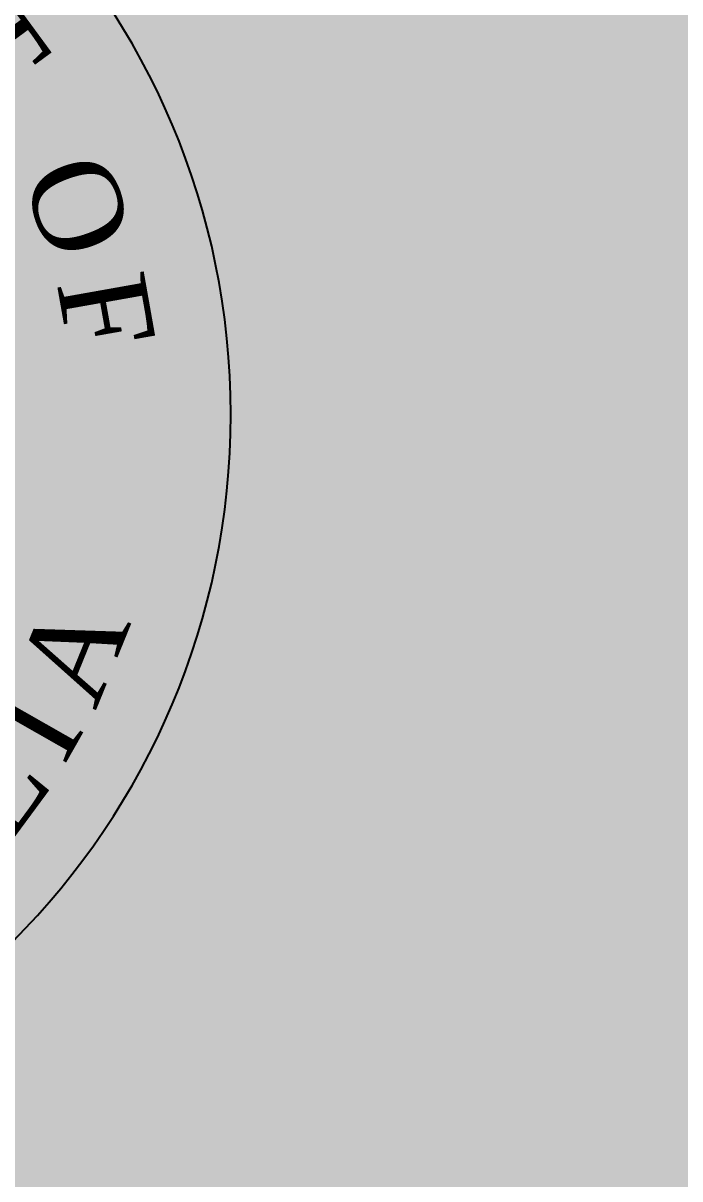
# Model space of a CAD drawing. Header units: millimetres. Extents: x 0 to 900, y 0 to 1200.
# Drawn here: x 158.4 to 211.4, y 1023.3 to 1116.5 of the extents above; entities that cross this region are included whole.
import ezdxf

# ---------------------------------------------------------------- set-up
doc = ezdxf.new("R2010")
doc.units = ezdxf.units.MM
doc.layers.add('GSCOLORFILL', color=3, linetype='Continuous', lineweight=0)
doc.layers.add('L18', color=4, linetype='Continuous')
doc.layers.add('Layer 1', color=1, linetype='Continuous')
doc.layers.add('YELLOW', color=7, linetype='Continuous', true_color=0xfedb00)
doc.styles.add('Style 33', font='times.ttf', dxfattribs={"width": 0.999999, "height": 1.659959})
doc.styles.add('Style 34', font='times.ttf', dxfattribs={"width": 0.999999, "height": 1.659959})
doc.styles.add('Style 35', font='times.ttf', dxfattribs={"width": 0.999999, "height": 1.659959})
doc.styles.add('Style 49', font='times.ttf', dxfattribs={"width": 0.999999, "height": 1.660379})
doc.styles.add('Style 51', font='times.ttf', dxfattribs={"width": 0.999999, "height": 1.660379})
doc.styles.add('Style 52', font='times.ttf', dxfattribs={"width": 0.999999, "height": 1.660379})

# ---------------------------------------------------------------- blocks, each defined once
blk = doc.blocks.new('*U45')
at = {"layer": 'GSCOLORFILL', "true_color": 0xfedb00, "transparency": 33554687}
blk.add_hatch(color=40, dxfattribs=at).paths.add_polyline_path([(-350, -600), (350, -600, 0.414214), (450, -500), (450, 500, 0.414214), (350, 600), (-350, 600, 0.414214), (-450, 500), (-450, -500, 0.414214)])
blk = doc.blocks.new('StateGovtLogo')
at = {"layer": 'L18'}
blk.add_open_spline([(28.257, 15.244), (28.257, 7.47), (21.955, 1.167), (14.181, 1.167), (6.406, 1.167), (0.103, 7.47), (0.103, 15.244), (0.103, 23.018), (6.406, 29.321), (14.181, 29.321), (21.955, 29.321), (28.257, 23.018), (28.257, 15.244)], degree=3, knots=[0, 0, 0, 0, 1, 1, 1, 2, 2, 2, 3, 3, 3, 4, 4, 4, 4], dxfattribs=at)
at = {"layer": 'L18', "width": 0.999999}
for s, rotation, style, p in [('T', 306.3262, 'Style 49', (22.65, 22.301)), ('O', 290.0485, 'Style 51', (24.28, 19.749)), ('F', 280.0802, 'Style 52', (24.964, 17.729)), ('A', 67.8458, 'Style 35', (25.7, 9.636)), ('I', 60.3769, 'Style 34', (25.099, 8.59)), ('L', 53.5611, 'Style 33', (24.017, 7.052))]:
    blk.add_text(s, height=1.66, rotation=rotation, dxfattribs=dict(at, style=style)).set_placement(p)
blk = doc.blocks.new('StateGovtLogo(x10)')
at = {"layer": 'GSCOLORFILL', "xscale": 4.268711935970726, "yscale": 4.268711935970726, "zscale": 4.268711935970726}
blk.add_blockref('StateGovtLogo', (0, 0), dxfattribs=at)

msp = doc.modelspace()

# ---------------------------------------------------------------- hatches: boundary and pattern name
at = {"layer": 'Layer 1'}
h = msp.add_hatch(color=256, dxfattribs=at)
h.dxf.hatch_style = 1
edge = h.paths.add_edge_path()
edge.add_arc((447.669, 743.714), 365, 0, 360)

# ---------------------------------------------------------------- linework, layer by layer
at = {"layer": 'YELLOW'}
msp.add_circle((447.669, 743.714), 365, dxfattribs=at)

# ---------------------------------------------------------------- block references
at = {"layer": 'GSCOLORFILL'}
for name, p in [('*U45', (450, 600)), ('StateGovtLogo(x10)', (54.559, 1019.837))]:
    msp.add_blockref(name, p, dxfattribs=at)

doc.saveas('drawing.dxf')
